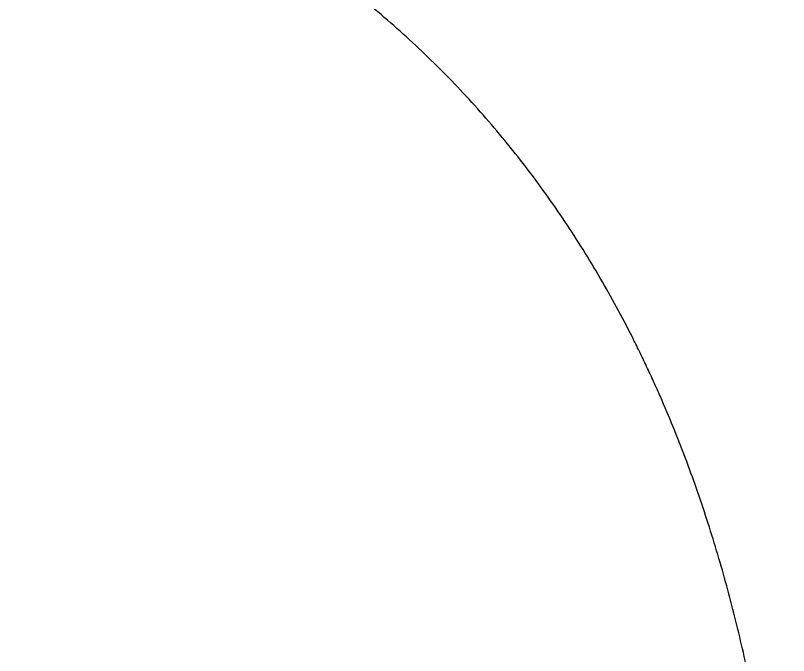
# Model space of a CAD drawing. Header units: inches. Extents: x 2 to 86, y -22 to 129.
# Drawn here: x 60.41 to 69.52, y 56.99 to 64.53 of the extents above; entities that cross this region are included whole.
import ezdxf

# ---------------------------------------------------------------- set-up
doc = ezdxf.new("R2010")
doc.units = ezdxf.units.IN
doc.header["$MEASUREMENT"] = 0
doc.layers.add('BDIM_CYAN', color=4, linetype='Continuous')

# ---------------------------------------------------------------- blocks, each defined once
blk = doc.blocks.new('2020 RHYTHM')
at = {"layer": 'BDIM_CYAN', "color": 3}
for points, knots in [([(67.1486, 51.7278), (67.1404, 51.9594), (67.1236, 52.3142), (67.0913, 52.7929), (67.061, 53.1624), (67.0251, 53.5325), (66.9833, 53.9031), (66.9354, 54.2742), (66.8631, 54.7693), (66.7563, 55.3888), (66.5997, 56.1315), (66.4127, 56.8721), (66.1928, 57.6085), (65.9802, 58.2167), (65.7912, 58.6985), (65.665, 58.9972), (65.559, 59.2346), (65.4907, 59.3822), (65.4347, 59.4998), (65.3779, 59.6171), (65.2763, 59.8215), (65.1246, 60.1109), (64.8677, 60.5676), (64.5199, 61.1252), (64.0594, 61.7687), (63.5562, 62.382), (63.0117, 62.9606), (62.4286, 63.5009), (61.8105, 64.0002), (61.1619, 64.457), (60.4874, 64.8707), (59.9655, 65.1492), (59.6123, 65.3218), (59.4642, 65.3916), (59.3602, 65.4394), (59.3006, 65.4663), (59.241, 65.4931), (59.1663, 65.5261), (58.8669, 65.6563), (58.3526, 65.8617), (57.6169, 66.1141), (56.8746, 66.3312), (56.1281, 66.5157), (55.5667, 66.6313), (55.1923, 66.6996), (55.005, 66.7321), (54.8491, 66.7576), (54.7399, 66.7748), (54.6775, 66.7845), (54.6401, 66.7901), (54.1255, 66.8675), (53.378, 66.954), (52.5172, 67.0155), (52.0235, 67.0406), (51.7773, 67.05), (51.6544, 67.0539)], [0, 0, 0, 0, 0.0296261, 0.0452511, 0.0608761, 0.0765011, 0.0921261, 0.1077511, 0.1233761, 0.1546261, 0.1858761, 0.2171261, 0.2483761, 0.2796261, 0.2952511, 0.3108761, 0.3186886, 0.3265011, 0.3304074, 0.3343136, 0.3421261, 0.3577511, 0.3733761, 0.4046261, 0.4358761, 0.4671261, 0.4983761, 0.5296261, 0.5608761, 0.5921261, 0.6233761, 0.6546261, 0.6624386, 0.6702511, 0.6741574, 0.6761105, 0.6780636, 0.6819699, 0.6858761, 0.7171261, 0.7483761, 0.7796261, 0.8108761, 0.8421261, 0.8499386, 0.8577511, 0.8655636, 0.8694699, 0.871423, 0.8733761, 0.8741574, 0.9358761, 0.9671261, 0.9827511, 0.9983761, 0.9983761, 0.9983761, 0.9983761]), ([(58.0586, 51.033), (56.8202, 52.2279), (55.5921, 53.4335), (53.1553, 55.8664), (51.9467, 57.0937), (50.7475, 58.3324)], [0, 0, 0, 0, 0.5, 0.5, 1, 1, 1, 1])]:
    blk.add_open_spline(points, degree=3, knots=knots, dxfattribs=at)

msp = doc.modelspace()

# ---------------------------------------------------------------- block references
msp.add_blockref('2020 RHYTHM', (2.3733, 0.9854))

doc.saveas('drawing.dxf')
